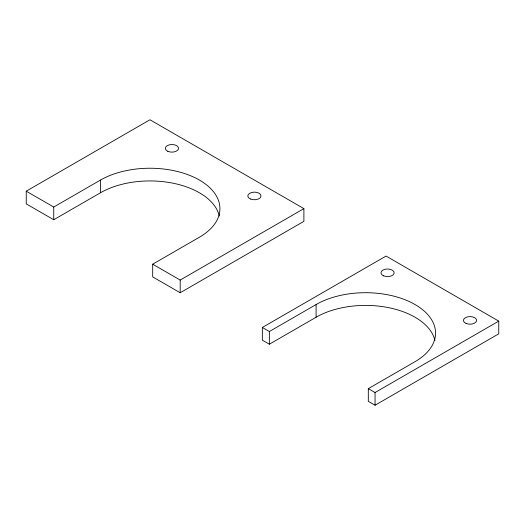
<?xml version="1.0" encoding="UTF-8"?>
<svg xmlns="http://www.w3.org/2000/svg" width="525" height="525" viewBox="0 0 525 525"><rect width="100%" height="100%" fill="white"/><g stroke="black" fill="none" stroke-linecap="round" stroke-linejoin="round"><path stroke-width="0.79" d="M26.25 191.179L149.947 119.766L303.89 208.635L303.89 221.333L180.187 292.753L152.696 276.878L152.696 264.187L199.428 237.202A69.976 40.399 0 0 0 199.428 180.068A69.976 40.399 0 0 0 100.472 180.068L53.74 207.047L26.25 191.179L26.25 203.877L53.74 219.745L100.472 192.767A69.976 40.399 0 0 1 172.443 183.081A69.976 40.399 0 0 1 219.325 216.064M152.696 264.187L180.187 280.055L303.89 208.635M262.349 327.469L386.046 256.056L498.75 321.123L498.75 333.821L375.053 405.234L368.314 401.349L368.314 388.651L415.045 361.673A69.976 40.399 0 0 0 415.045 304.539A69.976 40.399 0 0 0 316.089 304.539L269.358 331.518L262.349 327.469L262.349 340.167L269.358 344.216L316.089 317.238A69.976 40.399 0 0 1 388.06 307.545A69.976 40.399 0 0 1 434.943 340.528M368.314 388.651L375.053 392.542L498.75 321.123M375.053 392.542L375.053 405.234M316.089 304.539L316.089 317.238M269.358 331.518L269.358 344.216M180.187 280.055L180.187 292.753M100.472 180.068L100.472 192.767M53.74 207.047L53.74 219.745M250.504 199.021A6.608 3.813 0 0 0 260.978 196.357A6.608 3.813 0 0 0 251.738 192.452A6.608 3.813 0 0 0 250.504 199.021M167.816 151.312A6.608 3.813 0 0 0 178.474 148.903A6.608 3.813 0 0 0 169.536 144.775A6.608 3.813 0 0 0 167.816 151.312M466.121 323.485A6.608 3.813 0 0 0 476.595 320.821A6.608 3.813 0 0 0 467.355 316.916A6.608 3.813 0 0 0 466.121 323.485M383.434 275.776A6.608 3.813 0 0 0 394.091 273.374A6.608 3.813 0 0 0 385.153 269.246A6.608 3.813 0 0 0 383.434 275.776"/></g></svg>
